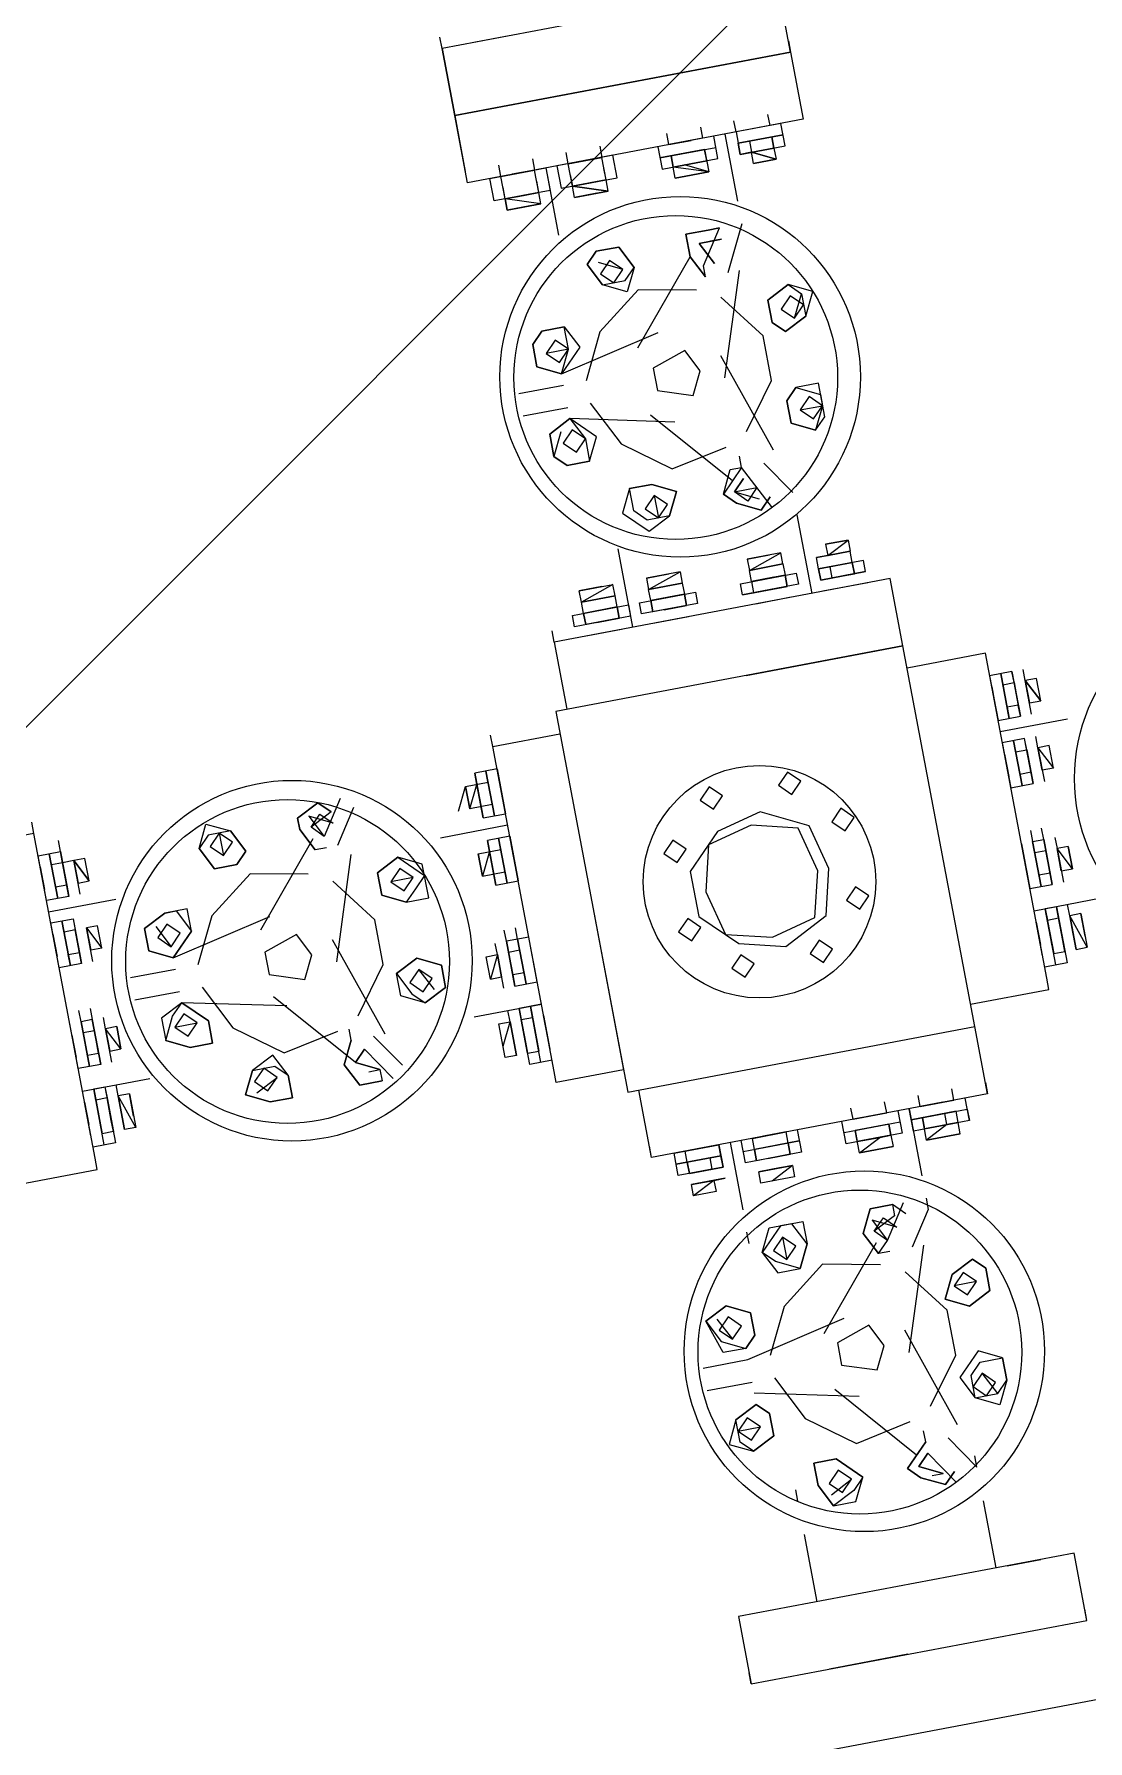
# Model space of a CAD drawing. Extents: x 407440 to 411585, y 6041728 to 6045069.
# Drawn here: x 408381.1 to 408386.41, y 6044292.29 to 6044300.88 of the extents above; entities that cross this region are included whole.
import ezdxf

# ---------------------------------------------------------------- set-up
doc = ezdxf.new("R2010")
doc.units = 0
doc.header["$LTSCALE"] = 5
doc.linetypes.add('foc-TIELINE', pattern=[1.875, 1.25, -0.625])
for name, color, linetype in [('P-BUFFER-PURPLE', 187, 'foc-TIELINE'), ('P-PROPOSED-EXISTING-H', 59, 'Continuous'), ('T-TIE', 201, 'foc-TIELINE')]:
    doc.layers.add(name, color=color, linetype=linetype)

# ---------------------------------------------------------------- blocks, each defined once
blk = doc.blocks.new('P-RIG-877')
at = {"layer": 'T-TIE', "linetype": 'ByBlock', "lineweight": 25}
blk.add_lwpolyline([(-6.7047, 12.5829), (-6.7047, 12.491), (-6.1537, 12.491), (-6.1537, 7.7495), (-6.0503, 7.7495)], dxfattribs=at)
at = {"layer": 'T-TIE', "linetype": 'ByBlock', "lineweight": 5}
for points in [[(-7.1295, 9.552), (-7.1295, 9.4831)], [(-6.9458, 9.552), (-6.9458, 9.4831)], [(-7.141, 9.5175), (-7.1755, 9.5175), (-7.1525, 9.5175), (-7.1525, 9.529), (-7.1755, 9.5175), (-7.1525, 9.529), (-7.1755, 9.529), (-7.1755, 9.5175), (-7.1869, 9.5175)], [(-7.0836, 9.529), (-7.0836, 9.5175), (-7.1066, 9.5175), (-7.0836, 9.529), (-7.1066, 9.529), (-7.1066, 9.5175), (-7.1181, 9.5175)], [(-7.0032, 9.529), (-7.0032, 9.5175)], [(-6.9344, 9.529), (-6.9344, 9.5175), (-6.9458, 9.5175)], [(-6.9114, 9.529), (-6.9344, 9.529), (-6.8999, 9.529), (-6.9344, 9.5175), (-6.8999, 9.5175), (-6.8999, 9.529)], [(-7.1869, 9.4946), (-7.1755, 9.4946), (-7.1755, 9.506), (-7.1869, 9.506), (-7.1869, 9.4831), (-7.141, 9.4831), (-7.141, 9.506), (-7.1525, 9.506), (-7.1525, 9.4946), (-7.141, 9.4946)], [(-7.1869, 9.506), (-7.141, 9.506), (-7.1755, 9.506), (-7.1525, 9.506)], [(-7.1525, 9.5175), (-7.1755, 9.5175), (-7.1525, 9.5175)], [(-7.1525, 9.5175), (-7.1755, 9.5175), (-7.1525, 9.5175)], [(-7.1181, 9.4946), (-7.1066, 9.4946), (-7.1066, 9.506), (-7.1181, 9.506), (-7.1181, 9.4831), (-7.0721, 9.4831), (-7.0721, 9.506), (-7.0836, 9.506), (-7.0836, 9.4946), (-7.0721, 9.4946)], [(-7.0836, 9.506), (-7.1066, 9.506), (-7.0721, 9.506), (-7.1181, 9.506)], [(-7.0836, 9.5175), (-7.1066, 9.5175), (-7.0836, 9.5175), (-7.1066, 9.5175), (-7.0721, 9.5175)], [(-7.0836, 9.5175), (-7.1066, 9.5175), (-7.0836, 9.5175)], [(-7.0262, 9.4946), (-7.0147, 9.4946), (-7.0147, 9.506), (-7.0262, 9.506)], [(-7.0147, 9.5175), (-7.0032, 9.5175), (-6.9803, 9.5175), (-7.0032, 9.5175), (-6.9688, 9.5175)], [(-7.0147, 9.4831), (-6.9688, 9.4831), (-6.9688, 9.506), (-6.9803, 9.506), (-6.9803, 9.4946), (-6.9688, 9.4946)], [(-6.9803, 9.5175), (-7.0032, 9.5175), (-6.9803, 9.5175)], [(-6.9803, 9.506), (-7.0032, 9.506), (-7.0032, 9.4946)], [(-6.8884, 9.4946), (-6.9458, 9.4946), (-6.8999, 9.4946), (-6.8999, 9.506), (-6.9114, 9.506), (-6.9344, 9.506), (-6.8999, 9.506)], [(-6.9458, 9.506), (-6.8884, 9.506), (-6.8884, 9.4831)], [(-6.9344, 9.5175), (-6.8999, 9.5175), (-6.9344, 9.5175)], [(-6.8999, 9.5175), (-6.9344, 9.5175), (-6.8999, 9.5175)], [(-6.8999, 9.5175), (-6.9229, 9.5175)], [(-7.141, 9.4946), (-7.1869, 9.4946), (-7.141, 9.4946)], [(-7.0721, 9.4946), (-7.1181, 9.4946), (-7.0721, 9.4946)], [(-6.9688, 9.4946), (-7.0147, 9.4946), (-6.9688, 9.4946)], [(-6.8999, 9.4946), (-6.9114, 9.4946)], [(-6.8655, 9.4027), (-6.8655, 9.4831), (-6.877, 9.4831), (-7.2099, 9.4831), (-7.2099, 9.4027)], [(-7.1755, 9.4831), (-7.1525, 9.4831)], [(-7.1066, 9.4831), (-7.0836, 9.4831)], [(-7.0032, 9.4831), (-6.9803, 9.4831)], [(-6.8999, 9.4831), (-6.9344, 9.4831), (-6.9114, 9.4831)], [(-7.8528, 9.4027), (-7.8413, 9.4027), (-7.9102, 9.4027), (-7.9102, 9.0583), (-7.9217, 9.0583)], [(-7.8413, 9.4027), (-7.7725, 9.4027), (-7.7725, 9.0583), (-7.8413, 9.0583), (-7.7839, 9.0583)], [(-6.7851, 9.4027), (-6.7736, 9.4027), (-6.8425, 9.4027), (-7.2329, 9.4027), (-7.3017, 9.4027), (-7.3017, 9.0583), (-7.2329, 9.0583)], [(-7.2329, 9.242), (-7.2329, 9.4027), (-7.2329, 9.0468), (-6.8425, 9.0468), (-6.8425, 9.4027)], [(-6.7736, 9.4027), (-6.7736, 9.0583), (-6.8425, 9.0583)], [(-6.234, 9.4027), (-6.2455, 9.4027)], [(-7.738, 9.3453), (-7.738, 9.3683), (-7.738, 9.3453), (-7.738, 9.3683), (-7.738, 9.3453), (-7.738, 9.3683), (-7.738, 9.3453), (-7.7495, 9.3453), (-7.7495, 9.3338), (-7.7495, 9.3798), (-7.7725, 9.3798), (-7.7725, 9.3338), (-7.7839, 9.3338)], [(-7.7839, 9.3683), (-7.7725, 9.3683), (-7.7725, 9.3453)], [(-7.761, 9.3453), (-7.7495, 9.3453), (-7.738, 9.3683), (-7.7495, 9.3453), (-7.7495, 9.3683), (-7.761, 9.3683), (-7.7495, 9.3683), (-7.738, 9.3683)], [(-7.7495, 9.3683), (-7.7495, 9.3338), (-7.7495, 9.3683)], [(-7.5773, 9.3568), (-7.6002, 9.3683), (-7.5773, 9.3683), (-7.6002, 9.3798), (-7.6117, 9.3568), (-7.6002, 9.3683)], [(-7.5773, 9.3683), (-7.5658, 9.3453), (-7.5773, 9.3683)], [(-7.4854, 9.3453), (-7.4854, 9.3683), (-7.4625, 9.3568), (-7.474, 9.3683), (-7.5084, 9.3683), (-7.5084, 9.3453), (-7.4969, 9.3683), (-7.4854, 9.3683)], [(-7.3477, 9.3683), (-7.3362, 9.3683)], [(-7.3247, 9.3683), (-7.3362, 9.3683), (-7.3362, 9.3453)], [(-7.3132, 9.3798), (-7.3132, 9.3338), (-7.3132, 9.3798), (-7.3247, 9.3798), (-7.3247, 9.3338), (-7.3247, 9.3683), (-7.3247, 9.3453), (-7.3132, 9.3453), (-7.3132, 9.3683), (-7.3247, 9.3683), (-7.3132, 9.3683)], [(-7.3017, 9.3798), (-7.3017, 9.3338)], [(-6.7736, 9.3568), (-6.7736, 9.3338), (-6.7736, 9.3683), (-6.7851, 9.3683)], [(-6.7392, 9.3338), (-6.7622, 9.3338), (-6.7507, 9.3338), (-6.7507, 9.3683), (-6.7622, 9.3683), (-6.7622, 9.3224), (-6.7622, 9.3798), (-6.7507, 9.3798), (-6.7736, 9.3798)], [(-6.7507, 9.3798), (-6.7507, 9.3224), (-6.7736, 9.3224), (-6.7047, 9.3224)], [(-6.7392, 9.3683), (-6.7507, 9.3683), (-6.7507, 9.3338), (-6.7507, 9.3568), (-6.7392, 9.3338), (-6.7392, 9.3683), (-6.7392, 9.3338), (-6.7392, 9.3683), (-6.7392, 9.3338), (-6.7392, 9.3683), (-6.7392, 9.3338), (-6.7392, 9.3683), (-6.7507, 9.3683), (-6.7507, 9.3568), (-6.7622, 9.3568)], [(-6.567, 9.3453), (-6.5785, 9.3683), (-6.567, 9.3453)], [(-6.4866, 9.3683), (-6.5096, 9.3683), (-6.4866, 9.3683)], [(-6.4751, 9.3568), (-6.4866, 9.3683), (-6.4637, 9.3568), (-6.4751, 9.3338), (-6.4751, 9.3568), (-6.4981, 9.3453)], [(-6.3029, 9.3338), (-6.3029, 9.3683)], [(-7.6002, 9.3338), (-7.6117, 9.3568), (-7.6002, 9.3338)], [(-7.4625, 9.3568), (-7.474, 9.3338), (-7.4625, 9.3568)], [(-6.6129, 9.3568), (-6.6014, 9.3338), (-6.6129, 9.3568)], [(-6.5899, 9.3568), (-6.5899, 9.3338)], [(-7.7725, 9.3338), (-7.7495, 9.3338), (-7.761, 9.3338)], [(-7.5773, 9.3338), (-7.6002, 9.3338), (-7.5773, 9.3338)], [(-7.5658, 9.3453), (-7.5773, 9.3338), (-7.5658, 9.3453)], [(-7.3247, 9.3338), (-7.3362, 9.3338)], [(-6.7736, 9.3338), (-6.7851, 9.3338)], [(-7.7725, 9.3224), (-7.7036, 9.3224)], [(-7.6806, 9.3224), (-7.6347, 9.2994)], [(-7.474, 9.2879), (-7.5199, 9.3224), (-7.5658, 9.3224), (-7.6117, 9.2879)], [(-7.4051, 9.3224), (-7.4395, 9.2994)], [(-7.3821, 9.3224), (-7.3017, 9.3224)], [(-6.6818, 9.3224), (-6.6703, 9.3224), (-6.6359, 9.2994)], [(-6.4751, 9.2879), (-6.5211, 9.3224), (-6.567, 9.3224), (-6.6129, 9.2879)], [(-6.4407, 9.2994), (-6.4062, 9.3224), (-6.4177, 9.3224)], [(-6.3718, 9.3224), (-6.3029, 9.3224)], [(-7.7839, 9.2994), (-7.7725, 9.2994), (-7.7725, 9.2649), (-7.7725, 9.2879)], [(-7.7725, 9.2535), (-7.7495, 9.2535), (-7.7495, 9.3109), (-7.7725, 9.3109)], [(-7.7495, 9.2994), (-7.7495, 9.2649), (-7.7495, 9.2994), (-7.761, 9.2994), (-7.761, 9.2535), (-7.761, 9.3109)], [(-7.761, 9.2994), (-7.738, 9.2994), (-7.7495, 9.2649), (-7.7495, 9.2879)], [(-7.738, 9.2879), (-7.738, 9.2649), (-7.738, 9.2994), (-7.738, 9.2649), (-7.738, 9.2994), (-7.738, 9.2649), (-7.738, 9.2994), (-7.7495, 9.2764)], [(-7.6347, 9.2764), (-7.6462, 9.2764), (-7.6806, 9.2994)], [(-7.6806, 9.2879), (-7.6806, 9.2994), (-7.6806, 9.2879)], [(-7.6691, 9.2994), (-7.6691, 9.2879)], [(-7.6347, 9.3109), (-7.5314, 9.2764)], [(-7.5543, 9.2764), (-7.451, 9.3109)], [(-7.3936, 9.2994), (-7.4395, 9.2764), (-7.4166, 9.2535), (-7.4395, 9.2649), (-7.4395, 9.2764), (-7.451, 9.2764)], [(-7.4051, 9.2994), (-7.3936, 9.2879), (-7.4051, 9.2994)], [(-7.3362, 9.2994), (-7.3477, 9.2994), (-7.3477, 9.2649), (-7.3362, 9.2649), (-7.3362, 9.2994), (-7.3362, 9.2649), (-7.3477, 9.2994), (-7.3477, 9.2649), (-7.3477, 9.2879)], [(-7.3362, 9.2764), (-7.3362, 9.2994), (-7.3362, 9.2649), (-7.3362, 9.2994), (-7.3247, 9.2994), (-7.3132, 9.2994), (-7.3247, 9.2994), (-7.3247, 9.2649), (-7.3132, 9.2649), (-7.3132, 9.2879)], [(-7.3132, 9.2535), (-7.3247, 9.2535), (-7.3247, 9.3109), (-7.3132, 9.3109), (-7.3132, 9.2535), (-7.3132, 9.2994)], [(-7.3017, 9.2994), (-7.3017, 9.2649)], [(-6.7736, 9.2879), (-6.7736, 9.2649), (-6.7736, 9.2994), (-6.7851, 9.2994)], [(-6.7736, 9.3109), (-6.7507, 9.3109), (-6.7507, 9.2535), (-6.7736, 9.2535)], [(-6.7622, 9.2535), (-6.7622, 9.3109)], [(-6.7622, 9.2994), (-6.7507, 9.2994), (-6.7622, 9.2994), (-6.7622, 9.2649), (-6.7507, 9.2649), (-6.7507, 9.2879), (-6.7507, 9.2994), (-6.7392, 9.2994), (-6.7392, 9.2649), (-6.7392, 9.2994), (-6.7392, 9.2649), (-6.7392, 9.2994), (-6.7392, 9.2649), (-6.7507, 9.2879)], [(-6.7392, 9.2649), (-6.7392, 9.2994), (-6.7392, 9.2649)], [(-6.6703, 9.2994), (-6.6818, 9.2879), (-6.6703, 9.2879), (-6.6588, 9.2649)], [(-6.6359, 9.2764), (-6.6359, 9.2649), (-6.6473, 9.2764), (-6.6588, 9.2649), (-6.6703, 9.2764), (-6.6588, 9.2879), (-6.6703, 9.2649), (-6.6473, 9.2764), (-6.6818, 9.2994)], [(-6.6359, 9.3109), (-6.5325, 9.2764)], [(-6.5555, 9.2764), (-6.4522, 9.3109)], [(-6.3948, 9.2994), (-6.4292, 9.2764)], [(-6.3948, 9.2879), (-6.4062, 9.2994), (-6.3948, 9.2879)], [(-7.6806, 9.2649), (-7.6806, 9.2879), (-7.6806, 9.2649)], [(-7.4166, 9.2649), (-7.4051, 9.2879)], [(-7.3936, 9.2879), (-7.4051, 9.2649), (-7.3936, 9.2879)], [(-7.3247, 9.2879), (-7.3247, 9.2649), (-7.3132, 9.2649)], [(-6.4062, 9.2649), (-6.3948, 9.2879), (-6.4062, 9.2649)], [(-6.4062, 9.2764), (-6.4062, 9.2879)], [(-7.7725, 9.2649), (-7.7839, 9.2649)], [(-7.738, 9.2649), (-7.7495, 9.2649), (-7.761, 9.2649), (-7.7495, 9.2649)], [(-7.5773, 9.1961), (-7.6576, 9.2649)], [(-7.6232, 9.2649), (-7.6347, 9.2075), (-7.6002, 9.1616), (-7.5543, 9.1387)], [(-7.5314, 9.1387), (-7.4854, 9.1616), (-7.451, 9.2075), (-7.4625, 9.2649)], [(-7.428, 9.2649), (-7.5084, 9.1961)], [(-7.4051, 9.2649), (-7.4166, 9.2535), (-7.4051, 9.2649)], [(-7.3247, 9.2649), (-7.3362, 9.2649)], [(-6.7736, 9.2649), (-6.7851, 9.2649)], [(-6.7392, 9.2649), (-6.7622, 9.2649)], [(-6.567, 9.1961), (-6.6473, 9.2649)], [(-6.6244, 9.2649), (-6.6359, 9.2075), (-6.6014, 9.1616), (-6.5555, 9.1387)], [(-6.5325, 9.1387), (-6.4866, 9.1616), (-6.4522, 9.2075), (-6.4637, 9.2649)], [(-6.4292, 9.2649), (-6.5096, 9.1961)], [(-6.4407, 9.2764), (-6.4522, 9.2764)], [(-7.5658, 9.1157), (-7.5888, 9.219)], [(-7.4969, 9.219), (-7.5199, 9.1157)], [(-6.5555, 9.0698), (-6.5555, 9.1157), (-6.5785, 9.219)], [(-6.4981, 9.219), (-6.5211, 9.1157)], [(-6.234, 9.219), (-6.234, 9.1387)], [(-7.7839, 9.1961), (-7.7725, 9.1961), (-7.7725, 9.1731)], [(-7.7725, 9.1616), (-7.7725, 9.1961), (-7.7725, 9.1616)], [(-7.7495, 9.1961), (-7.7725, 9.1961)], [(-7.738, 9.1961), (-7.7495, 9.1961), (-7.761, 9.1961)], [(-7.738, 9.1846), (-7.738, 9.1616), (-7.738, 9.1961), (-7.7495, 9.1616), (-7.738, 9.1961), (-7.738, 9.1616), (-7.738, 9.1961), (-7.738, 9.1616), (-7.7495, 9.1616), (-7.7495, 9.1731)], [(-7.6576, 9.1961), (-7.6691, 9.1731)], [(-7.3477, 9.1616), (-7.3362, 9.1616), (-7.3362, 9.1731), (-7.3362, 9.1961), (-7.3362, 9.1616), (-7.3362, 9.1961), (-7.3362, 9.1616), (-7.3362, 9.1961), (-7.3362, 9.1616), (-7.3477, 9.1961), (-7.3477, 9.1616), (-7.3477, 9.1846)], [(-7.3477, 9.1961), (-7.3362, 9.1961), (-7.3247, 9.1961)], [(-7.3247, 9.1731), (-7.3247, 9.1961), (-7.3247, 9.1616), (-7.3362, 9.1616)], [(-7.3132, 9.1731), (-7.3132, 9.1961), (-7.3132, 9.1616), (-7.3247, 9.1616), (-7.3132, 9.1616)], [(-7.3017, 9.1961), (-7.3017, 9.1616)], [(-6.7622, 9.1501), (-6.7622, 9.2075), (-6.7622, 9.1616), (-6.7736, 9.1616), (-6.7736, 9.1961)], [(-6.7736, 9.2075), (-6.7507, 9.2075), (-6.7507, 9.1501), (-6.7736, 9.1501)], [(-6.7622, 9.1961), (-6.7507, 9.1961), (-6.7622, 9.1961), (-6.7736, 9.1961), (-6.7736, 9.1731)], [(-6.7507, 9.1731), (-6.7507, 9.1961), (-6.7507, 9.1616), (-6.7622, 9.1616), (-6.7507, 9.1616)], [(-6.7392, 9.1846), (-6.7392, 9.1616), (-6.7392, 9.1961), (-6.7392, 9.1616), (-6.7392, 9.1961), (-6.7392, 9.1616), (-6.7392, 9.1961), (-6.7277, 9.1961), (-6.7277, 9.1616), (-6.7392, 9.1616), (-6.7392, 9.1961), (-6.7277, 9.1731)], [(-6.6359, 9.1846), (-6.6588, 9.1961), (-6.6359, 9.1846)], [(-6.4177, 9.2075), (-6.4407, 9.1846), (-6.4177, 9.2075)], [(-6.4062, 9.1731), (-6.4177, 9.1961)], [(-7.4395, 9.1616), (-7.4395, 9.1846), (-7.4395, 9.1616)], [(-7.428, 9.1846), (-7.4051, 9.1846)], [(-7.761, 9.1616), (-7.7495, 9.1616), (-7.7725, 9.1616), (-7.7839, 9.1616)], [(-7.6691, 9.1616), (-7.6806, 9.1731), (-7.6691, 9.1616)], [(-7.6462, 9.1731), (-7.6691, 9.1616), (-7.6462, 9.1731)], [(-6.6703, 9.1731), (-6.6473, 9.1731)], [(-7.9102, 9.1272), (-7.9102, 9.0927)], [(-7.738, 9.1272), (-7.7495, 9.1272), (-7.7495, 9.1042), (-7.7495, 9.0927), (-7.7725, 9.0927), (-7.7839, 9.0927)], [(-7.7839, 9.1272), (-7.7725, 9.1272), (-7.7725, 9.1042)], [(-7.7725, 9.1387), (-7.7495, 9.1387), (-7.7495, 9.0813), (-7.7725, 9.0813), (-7.7725, 9.1387), (-7.7036, 9.1387)], [(-7.7725, 9.0927), (-7.7725, 9.1272), (-7.7725, 9.0927)], [(-7.7495, 9.1272), (-7.7725, 9.1272)], [(-7.7495, 9.1042), (-7.7495, 9.1272), (-7.7495, 9.0927), (-7.761, 9.0927)], [(-7.738, 9.1157), (-7.738, 9.0927), (-7.738, 9.1272), (-7.738, 9.0927), (-7.738, 9.1272), (-7.738, 9.0927), (-7.738, 9.1272), (-7.7495, 9.0927), (-7.7495, 9.1272), (-7.761, 9.1272)], [(-7.5888, 9.1272), (-7.6117, 9.1272), (-7.5888, 9.1387), (-7.5658, 9.1157), (-7.5888, 9.1272), (-7.5888, 9.1042)], [(-7.6117, 9.1042), (-7.6117, 9.1272), (-7.6117, 9.1042)], [(-7.474, 9.1272), (-7.474, 9.1042), (-7.474, 9.1272)], [(-7.3821, 9.1387), (-7.3017, 9.1387)], [(-7.3247, 9.1042), (-7.3247, 9.1272), (-7.3247, 9.0927), (-7.3132, 9.0927), (-7.3247, 9.0927), (-7.3362, 9.0927), (-7.3362, 9.1272), (-7.3362, 9.0927), (-7.3362, 9.1272), (-7.3362, 9.1042), (-7.3362, 9.0927), (-7.3477, 9.0927)], [(-7.3477, 9.1157), (-7.3477, 9.0927), (-7.3477, 9.1272), (-7.3362, 9.0927)], [(-7.3247, 9.1272), (-7.3362, 9.1272)], [(-7.3132, 9.1042), (-7.3132, 9.1272), (-7.3132, 9.0927)], [(-7.3017, 9.1272), (-7.3017, 9.0927)], [(-6.7736, 9.1387), (-6.7047, 9.1387)], [(-6.7622, 9.0927), (-6.7507, 9.0927), (-6.7507, 9.1272), (-6.7507, 9.0813), (-6.7736, 9.0813), (-6.7736, 9.1272), (-6.7507, 9.1272), (-6.7622, 9.1272), (-6.7736, 9.1272)], [(-6.7622, 9.1272), (-6.7622, 9.0813), (-6.7622, 9.1272)], [(-6.7392, 9.1157), (-6.7277, 9.1157), (-6.7277, 9.0927), (-6.7392, 9.0927), (-6.7392, 9.1157), (-6.7392, 9.1272), (-6.7392, 9.0927), (-6.7392, 9.1157), (-6.7392, 9.0927), (-6.7392, 9.1157), (-6.7392, 9.0927), (-6.7392, 9.1157), (-6.7277, 9.0927)], [(-6.6703, 9.1387), (-6.6818, 9.1387)], [(-6.6014, 9.1272), (-6.6129, 9.1042), (-6.6014, 9.1272)], [(-6.5785, 9.1272), (-6.6014, 9.1272), (-6.5785, 9.1272)], [(-6.567, 9.1157), (-6.5785, 9.1272), (-6.567, 9.1157)], [(-6.4981, 9.1272), (-6.5096, 9.1157), (-6.4981, 9.1272)], [(-6.4751, 9.1272), (-6.4981, 9.1272), (-6.4751, 9.1272)], [(-6.4637, 9.1042), (-6.4751, 9.1272), (-6.4637, 9.1042)], [(-6.4062, 9.1387), (-6.4177, 9.1387)], [(-6.3718, 9.1387), (-6.3029, 9.1387)], [(-7.5658, 9.1157), (-7.5773, 9.0927), (-7.5658, 9.1157)], [(-7.5543, 9.0698), (-7.5543, 9.1157)], [(-7.5314, 9.0698), (-7.5314, 9.1157)], [(-7.5084, 9.0927), (-7.5199, 9.1157), (-7.5084, 9.0927)], [(-6.7622, 9.1157), (-6.7507, 9.1157), (-6.7507, 9.0927), (-6.7622, 9.0927), (-6.7736, 9.0927), (-6.7736, 9.1157)], [(-6.5325, 9.0698), (-6.5325, 9.1157)], [(-6.5096, 9.1157), (-6.4981, 9.0927), (-6.5096, 9.1157)], [(-6.4866, 9.0927), (-6.4866, 9.1157)], [(-7.738, 9.0927), (-7.7495, 9.0927), (-7.738, 9.0927)], [(-7.6002, 9.0927), (-7.6117, 9.1042), (-7.6002, 9.0927)], [(-7.5773, 9.0927), (-7.6002, 9.0927), (-7.5773, 9.0927)], [(-7.5084, 9.1042), (-7.4854, 9.0927)], [(-6.6014, 9.0927), (-6.5785, 9.1042)], [(-7.8413, 9.0583), (-7.9102, 9.0583), (-7.8413, 9.0583)], [(-7.3017, 9.0583), (-7.3132, 9.0583)], [(-6.7736, 9.0583), (-6.7851, 9.0583)], [(-6.234, 9.0583), (-6.2455, 9.0583)], [(-7.0377, 9.0468), (-6.8655, 9.0468), (-6.8655, 8.9779), (-6.877, 8.9779), (-7.2099, 8.9779), (-7.2099, 9.0468)], [(-7.2099, 8.9779), (-7.2214, 8.9779)], [(-7.1869, 8.9779), (-7.1869, 8.955), (-7.141, 8.955), (-7.1755, 8.955), (-7.1525, 8.955), (-7.141, 8.955)], [(-7.1525, 8.9665), (-7.1525, 8.9435), (-7.1755, 8.955), (-7.141, 8.955), (-7.141, 8.9779)], [(-7.1295, 8.909), (-7.1295, 8.9779)], [(-7.1181, 8.9779), (-7.1181, 8.955), (-7.0721, 8.955), (-7.1066, 8.955), (-7.0721, 8.955), (-7.0721, 8.9779)], [(-7.0032, 8.9665), (-7.0032, 8.955), (-6.9803, 8.955), (-6.9688, 8.955), (-7.0147, 8.955), (-6.9688, 8.955), (-6.9688, 8.9779), (-7.0147, 8.9779), (-7.0147, 8.955), (-7.0262, 8.955)], [(-6.9803, 8.9779), (-7.0032, 8.9779)], [(-6.9458, 8.909), (-6.9458, 8.9779), (-6.9458, 8.955)], [(-6.8884, 8.9779), (-6.8884, 8.955), (-6.9458, 8.955), (-6.9344, 8.955), (-6.9114, 8.955), (-6.8999, 8.955), (-6.9344, 8.955), (-6.9344, 8.9665), (-6.9458, 8.9665)], [(-6.9114, 8.9779), (-6.9344, 8.9779), (-6.8999, 8.9779)], [(-7.1869, 8.9665), (-7.141, 8.9665), (-7.1869, 8.9665)], [(-7.1755, 8.955), (-7.1869, 8.955)], [(-7.1525, 8.932), (-7.1755, 8.9435), (-7.1525, 8.9435), (-7.1755, 8.9435), (-7.1755, 8.9665)], [(-7.1181, 8.9665), (-7.0721, 8.9665), (-7.1181, 8.9665)], [(-7.1066, 8.955), (-7.1181, 8.955)], [(-7.0721, 8.955), (-7.0836, 8.955), (-7.1066, 8.955), (-7.0836, 8.9435), (-7.1066, 8.9435), (-7.0836, 8.9435), (-7.1066, 8.9435), (-7.0836, 8.9435), (-7.1066, 8.9435), (-7.1066, 8.9665)], [(-7.0836, 8.9435), (-7.0836, 8.9665)], [(-7.0147, 8.9665), (-7.0262, 8.9665)], [(-7.0147, 8.9665), (-6.9688, 8.9665), (-7.0147, 8.9665)], [(-6.9688, 8.9665), (-6.9803, 8.9665), (-6.9803, 8.955)], [(-6.8884, 8.9665), (-6.9458, 8.9665), (-6.8999, 8.9665), (-6.9114, 8.9665)], [(-6.8999, 8.955), (-6.8999, 8.9665)], [(-7.1525, 8.9435), (-7.1755, 8.9435), (-7.1525, 8.9435)], [(-7.1525, 8.9435), (-7.1755, 8.9435), (-7.1525, 8.9435)], [(-7.0836, 8.9435), (-7.1066, 8.9435), (-7.0836, 8.9435)], [(-6.9688, 8.9435), (-7.0032, 8.9435), (-6.9803, 8.9435), (-7.0032, 8.9435), (-6.9803, 8.9435), (-7.0032, 8.9435), (-6.9803, 8.9435), (-7.0032, 8.9435), (-6.9803, 8.932), (-7.0032, 8.932), (-7.0032, 8.9435), (-7.0147, 8.9435)], [(-6.9803, 8.932), (-6.9803, 8.9435)], [(-6.9114, 8.932), (-6.9344, 8.9435), (-6.8999, 8.9435), (-6.9344, 8.9435), (-6.8999, 8.9435), (-6.9344, 8.9435), (-6.9458, 8.9435)], [(-6.8999, 8.9435), (-6.9344, 8.9435), (-6.8999, 8.9435)], [(-6.9229, 8.9435), (-6.8999, 8.9435), (-6.8999, 8.932), (-6.9344, 8.932), (-6.9344, 8.9435)], [(-6.9803, 8.8861), (-7.0032, 8.8861), (-6.9803, 8.8861)], [(-7.0951, 8.8746), (-7.0951, 8.8516)], [(-6.9803, 8.8746), (-7.0032, 8.8631)], [(-7.0836, 8.8402), (-7.0721, 8.8631), (-7.0836, 8.8402)], [(-7.1066, 8.8402), (-7.0836, 8.8402), (-7.1066, 8.8402)], [(-7.1755, 8.8287), (-7.141, 8.8057)], [(-6.9688, 8.7942), (-7.0147, 8.8287), (-7.0606, 8.8287), (-7.1066, 8.7942)], [(-6.9114, 8.8287), (-6.9458, 8.8057)], [(-7.1869, 8.8172), (-7.1525, 8.7942)], [(-7.1755, 8.8057), (-7.164, 8.7828)], [(-7.1295, 8.8172), (-7.0262, 8.7828)], [(-7.0492, 8.7828), (-6.9458, 8.8172)], [(-6.8999, 8.8172), (-6.9344, 8.7942)], [(-6.9114, 8.7942), (-6.9114, 8.8057), (-6.9229, 8.7828), (-6.9344, 8.7942), (-6.9229, 8.7828), (-6.9114, 8.8057), (-6.8999, 8.8057)], [(-6.8999, 8.7828), (-6.8999, 8.8057), (-6.8999, 8.7828)], [(-7.141, 8.7942), (-7.141, 8.7828)], [(-7.1755, 8.7713), (-7.164, 8.7713), (-7.1755, 8.7713)], [(-7.164, 8.7713), (-7.141, 8.7828), (-7.164, 8.7713)], [(-7.0721, 8.7139), (-7.1525, 8.7828)], [(-7.1181, 8.7713), (-7.1295, 8.7139), (-7.0951, 8.668), (-7.0492, 8.645)], [(-7.0262, 8.645), (-6.9803, 8.668), (-6.9458, 8.7139), (-6.9573, 8.7713)], [(-6.9229, 8.7828), (-7.0032, 8.7139)], [(-6.9458, 8.7828), (-6.9573, 8.7828)], [(-6.9458, 8.7828), (-6.9229, 8.7713), (-6.9458, 8.7828)], [(-6.9229, 8.7713), (-6.8999, 8.7828), (-6.9229, 8.7713)], [(-7.0606, 8.622), (-7.0836, 8.7254)], [(-6.9918, 8.7254), (-7.0147, 8.622)], [(-7.1525, 8.7139), (-7.1755, 8.7024), (-7.1525, 8.7139)], [(-7.141, 8.7024), (-7.1525, 8.7139), (-7.141, 8.7024)], [(-7.141, 8.6794), (-7.141, 8.7024), (-7.141, 8.6794)], [(-6.8999, 8.7139), (-6.9229, 8.7139), (-6.8999, 8.7139)], [(-6.9114, 8.6794), (-6.9229, 8.7024)], [(-7.1755, 8.6909), (-7.1525, 8.6909)], [(-7.164, 8.668), (-7.141, 8.6794), (-7.164, 8.668)], [(-6.9344, 8.6794), (-6.9114, 8.668), (-6.9344, 8.6794)], [(-7.0606, 8.622), (-7.0836, 8.645), (-7.0606, 8.622)], [(-6.9918, 8.645), (-7.0147, 8.622), (-6.9918, 8.645)], [(-6.9688, 8.645), (-6.9918, 8.645), (-6.9688, 8.645)], [(-6.9918, 8.6105), (-6.9918, 8.6335)], [(-6.9688, 8.622), (-6.9688, 8.645), (-6.9688, 8.622)], [(-7.0951, 8.6105), (-7.0721, 8.622)], [(-7.0492, 8.5761), (-7.0492, 8.622)], [(-7.0262, 8.5761), (-7.0262, 8.622)], [(-6.9803, 8.5991), (-6.9688, 8.622), (-6.9803, 8.5991)], [(-7.1295, 8.5072), (-7.1295, 8.5761)], [(-6.9458, 8.5072), (-6.9458, 8.5761)], [(-7.141, 8.5417), (-7.1755, 8.5417), (-7.1525, 8.5417), (-7.1755, 8.5417), (-7.1525, 8.5417), (-7.1755, 8.5417), (-7.1525, 8.5417), (-7.1525, 8.5531), (-7.1755, 8.5417), (-7.1525, 8.5531), (-7.1755, 8.5531), (-7.1755, 8.5417), (-7.1755, 8.5302), (-7.1755, 8.5187), (-7.1869, 8.5187)], [(-7.0721, 8.5417), (-7.1066, 8.5417), (-7.0836, 8.5531), (-7.1066, 8.5531), (-7.1066, 8.5417)], [(-7.0836, 8.5531), (-7.0836, 8.5417)], [(-7.0032, 8.5531), (-7.0032, 8.5417), (-7.0147, 8.5417)], [(-6.9688, 8.5417), (-7.0032, 8.5417), (-6.9803, 8.5417), (-6.9803, 8.5531), (-7.0032, 8.5531), (-6.9803, 8.5531), (-7.0032, 8.5417)], [(-6.9344, 8.5531), (-6.9344, 8.5417), (-6.9458, 8.5417)], [(-6.9114, 8.5531), (-6.9344, 8.5531), (-6.8999, 8.5531), (-6.9344, 8.5417), (-6.8999, 8.5417), (-6.9344, 8.5417), (-6.8999, 8.5417), (-6.9344, 8.5417), (-6.8999, 8.5417)], [(-6.8999, 8.5531), (-6.8999, 8.5417), (-6.9229, 8.5417)], [(-7.1755, 8.5302), (-7.1869, 8.5302), (-7.1984, 8.5302)], [(-7.1525, 8.5302), (-7.141, 8.5302), (-7.141, 8.5072), (-7.1869, 8.5072), (-7.1869, 8.5302), (-7.141, 8.5302), (-7.1755, 8.5302), (-7.1525, 8.5302), (-7.1525, 8.5187), (-7.141, 8.5187)], [(-7.1181, 8.5302), (-7.1066, 8.5302), (-7.1066, 8.5187), (-7.1181, 8.5187)], [(-7.0721, 8.5187), (-7.0836, 8.5187), (-7.0836, 8.5302)], [(-7.0262, 8.5302), (-7.0147, 8.5302), (-7.0147, 8.5187), (-7.0262, 8.5187)], [(-6.9803, 8.5302), (-6.9688, 8.5302), (-7.0147, 8.5302), (-6.9688, 8.5302), (-6.9688, 8.5072), (-7.0147, 8.5072)], [(-6.9688, 8.5187), (-6.9803, 8.5187), (-6.9803, 8.5302), (-7.0032, 8.5302), (-7.0032, 8.5187)], [(-6.9458, 8.5302), (-6.9344, 8.5302), (-6.9344, 8.5187), (-6.9458, 8.5187), (-6.9458, 8.5302), (-6.8884, 8.5302), (-6.8884, 8.5072)], [(-6.8999, 8.5302), (-6.8999, 8.5187)], [(-7.141, 8.5187), (-7.1869, 8.5187), (-7.141, 8.5187)], [(-7.0721, 8.5187), (-7.1181, 8.5187), (-7.0721, 8.5187)], [(-7.0147, 8.5187), (-6.9688, 8.5187), (-7.0147, 8.5187)], [(-6.8884, 8.5187), (-6.9458, 8.5187), (-6.8999, 8.5187), (-6.9114, 8.5187)], [(-7.2099, 8.5072), (-7.2099, 8.2776), (-7.2099, 8.2661), (-6.877, 8.2661), (-6.8655, 8.2776), (-6.8655, 8.5072), (-6.877, 8.5072), (-7.2099, 8.5072), (-7.2214, 8.5072)], [(-7.1755, 8.5072), (-7.1525, 8.5072)], [(-7.1066, 8.5072), (-7.0836, 8.5072)], [(-7.0032, 8.5072), (-6.9803, 8.5072)], [(-6.8999, 8.5072), (-6.9344, 8.5072), (-6.9114, 8.5072)]]:
    blk.add_lwpolyline(points, dxfattribs=at)
for points in [[(-6.9803, 9.529), (-7.0032, 9.529), (-6.9803, 9.529), (-7.0032, 9.5175), (-6.9803, 9.5175)], [(-6.9688, 9.506), (-7.0147, 9.506)], [(-6.9458, 9.4946), (-6.9344, 9.4946), (-6.9344, 9.506), (-6.9458, 9.506)], [(-7.8413, 9.0583), (-7.8413, 9.4027)], [(-6.3029, 9.4027), (-6.3029, 9.0583), (-6.234, 9.0583), (-6.234, 9.4027)], [(-7.761, 9.3798), (-7.761, 9.3338)], [(-7.5888, 9.3683), (-7.6002, 9.3568), (-7.5888, 9.3453), (-7.5773, 9.3568)], [(-7.5888, 9.3683), (-7.6002, 9.3568), (-7.5888, 9.3453), (-7.5773, 9.3568)], [(-7.4854, 9.3683), (-7.4969, 9.3568), (-7.4854, 9.3453), (-7.474, 9.3568)], [(-7.4854, 9.3683), (-7.4969, 9.3568), (-7.4854, 9.3453), (-7.474, 9.3568)], [(-7.3362, 9.3338), (-7.3362, 9.3683), (-7.3362, 9.3453), (-7.3362, 9.3683), (-7.3362, 9.3453), (-7.3477, 9.3683), (-7.3477, 9.3453), (-7.3477, 9.3683), (-7.3477, 9.3453), (-7.3362, 9.3453)], [(-6.6014, 9.3683), (-6.6129, 9.3568), (-6.6014, 9.3683), (-6.5785, 9.3683)], [(-6.4981, 9.3224), (-6.4751, 9.3338), (-6.4981, 9.3338), (-6.5096, 9.3453), (-6.5096, 9.3683), (-6.5211, 9.3453)], [(-6.5899, 9.3568), (-6.6014, 9.3453), (-6.5899, 9.3338), (-6.5785, 9.3453)], [(-6.5899, 9.3568), (-6.6014, 9.3453), (-6.5899, 9.3338), (-6.5785, 9.3453)], [(-6.4866, 9.3568), (-6.4981, 9.3453), (-6.4866, 9.3338), (-6.4751, 9.3453)], [(-6.4866, 9.3568), (-6.4981, 9.3453), (-6.4866, 9.3338), (-6.4751, 9.3453)], [(-7.4969, 9.3338), (-7.5084, 9.3453), (-7.4969, 9.3338), (-7.474, 9.3338)], [(-7.3132, 9.3338), (-7.3247, 9.3338)], [(-6.5785, 9.3224), (-6.567, 9.3453), (-6.5785, 9.3224), (-6.6014, 9.3338)], [(-7.0721, 9.3224), (-7.0836, 9.3109), (-7.0721, 9.2994), (-7.0606, 9.3109)], [(-6.9918, 9.3224), (-7.0032, 9.3109), (-6.9918, 9.2994), (-6.9803, 9.3109)], [(-7.6462, 9.2879), (-7.6691, 9.2764), (-7.6691, 9.2994), (-7.6691, 9.2764)], [(-6.7507, 9.2994), (-6.7507, 9.2649)], [(-7.4166, 9.2879), (-7.4051, 9.2764), (-7.4166, 9.2649), (-7.428, 9.2764), (-7.4166, 9.2649)], [(-7.0262, 9.2879), (-7.0721, 9.2764), (-7.0951, 9.2305), (-7.0836, 9.1846), (-7.0492, 9.1501), (-7.0032, 9.1501), (-6.9688, 9.1846), (-6.9573, 9.2305), (-6.9803, 9.2764)], [(-7.0262, 9.2879), (-7.0721, 9.2764), (-7.0951, 9.2305), (-7.0836, 9.1846), (-7.0492, 9.1501), (-7.0032, 9.1501), (-6.9688, 9.1846), (-6.9573, 9.2305), (-6.9803, 9.2764)], [(-6.6818, 9.2649), (-6.6818, 9.2879)], [(-6.4062, 9.2879), (-6.4177, 9.2649), (-6.4292, 9.2764), (-6.4177, 9.2649)], [(-7.6576, 9.2649), (-7.6806, 9.2649), (-7.6576, 9.2649), (-7.6347, 9.2764)], [(-7.1181, 9.2764), (-7.1295, 9.2649), (-7.1181, 9.2535), (-7.1066, 9.2649)], [(-7.0262, 9.2764), (-7.0721, 9.2649), (-7.0836, 9.219), (-7.0721, 9.1731), (-7.0262, 9.1616), (-6.9803, 9.1731), (-6.9688, 9.219), (-6.9803, 9.2649)], [(-6.9458, 9.2764), (-6.9573, 9.2649), (-6.9458, 9.2535), (-6.9344, 9.2649)], [(-6.6588, 9.2535), (-6.6359, 9.2649), (-6.6588, 9.2535), (-6.6818, 9.2649)], [(-6.4177, 9.2535), (-6.4062, 9.2649), (-6.4177, 9.2535), (-6.4407, 9.2764)], [(-7.5428, 9.2535), (-7.5658, 9.242), (-7.5543, 9.2075), (-7.5314, 9.2075), (-7.5199, 9.242)], [(-6.544, 9.2535), (-6.567, 9.242), (-6.5555, 9.2075), (-6.5325, 9.2075), (-6.5211, 9.242)], [(-7.7725, 9.1501), (-7.7495, 9.1501), (-7.7495, 9.2075), (-7.7725, 9.2075)], [(-7.7495, 9.1961), (-7.7495, 9.1616), (-7.7495, 9.1961), (-7.7495, 9.1731)], [(-7.6806, 9.1961), (-7.6576, 9.2075), (-7.6347, 9.1961), (-7.6462, 9.1731), (-7.6462, 9.1961), (-7.6576, 9.2075), (-7.6806, 9.1961), (-7.6806, 9.1731)], [(-7.6576, 9.1961), (-7.6691, 9.1846), (-7.6576, 9.1731), (-7.6462, 9.1846)], [(-7.6576, 9.1961), (-7.6691, 9.1846), (-7.6576, 9.1731), (-7.6462, 9.1846)], [(-7.428, 9.2075), (-7.4051, 9.1961), (-7.428, 9.2075), (-7.4395, 9.1846)], [(-7.4166, 9.1616), (-7.4395, 9.1616), (-7.4166, 9.1501), (-7.3936, 9.1731), (-7.4051, 9.1961), (-7.4051, 9.1731)], [(-7.4166, 9.1961), (-7.428, 9.1846), (-7.4166, 9.1731), (-7.4051, 9.1846)], [(-7.4166, 9.1961), (-7.428, 9.1846), (-7.4166, 9.1731), (-7.4051, 9.1846)], [(-7.3132, 9.1501), (-7.3247, 9.1501), (-7.3247, 9.2075), (-7.3132, 9.2075)], [(-7.3132, 9.1961), (-7.3247, 9.1961)], [(-7.1181, 9.1961), (-7.1295, 9.1846), (-7.1181, 9.1731), (-7.1066, 9.1846)], [(-6.9458, 9.1961), (-6.9573, 9.1846), (-6.9458, 9.1731), (-6.9344, 9.1846)], [(-6.6818, 9.1846), (-6.6818, 9.1731), (-6.6588, 9.1501), (-6.6818, 9.1616), (-6.6818, 9.1961), (-6.6588, 9.1961)], [(-6.4177, 9.1961), (-6.4292, 9.1846), (-6.4177, 9.1731), (-6.4062, 9.1846)], [(-6.4177, 9.1961), (-6.4292, 9.1846), (-6.4177, 9.1731), (-6.4062, 9.1846)], [(-6.3948, 9.1961), (-6.4177, 9.2075), (-6.4062, 9.1961), (-6.3948, 9.1731)], [(-6.6588, 9.1846), (-6.6703, 9.1731), (-6.6588, 9.1616), (-6.6473, 9.1731)], [(-6.6588, 9.1846), (-6.6703, 9.1731), (-6.6588, 9.1616), (-6.6473, 9.1731)], [(-6.6359, 9.1616), (-6.6359, 9.1846), (-6.6473, 9.1616), (-6.6588, 9.1501)], [(-6.4407, 9.1616), (-6.4407, 9.1846)], [(-6.4407, 9.1616), (-6.4177, 9.1616), (-6.3948, 9.1731), (-6.4177, 9.1616)], [(-7.0721, 9.1501), (-7.0836, 9.1387), (-7.0721, 9.1272), (-7.0606, 9.1387)], [(-6.9918, 9.1501), (-7.0032, 9.1387), (-6.9918, 9.1272), (-6.9803, 9.1387)], [(-7.5888, 9.1272), (-7.6002, 9.1157), (-7.5888, 9.1042), (-7.5773, 9.1157)], [(-7.5888, 9.1272), (-7.6002, 9.1157), (-7.5888, 9.1042), (-7.5773, 9.1157)], [(-7.4969, 9.1387), (-7.5199, 9.1157), (-7.4969, 9.1272), (-7.474, 9.1272)], [(-7.4969, 9.1272), (-7.5084, 9.1157), (-7.4969, 9.1042), (-7.4854, 9.1157)], [(-7.4969, 9.1272), (-7.5084, 9.1157), (-7.4969, 9.1042), (-7.4854, 9.1157)], [(-7.3362, 9.1272), (-7.3477, 9.1272), (-7.3362, 9.0927)], [(-7.3132, 9.0813), (-7.3247, 9.0813), (-7.3247, 9.1387), (-7.3132, 9.1387)], [(-7.3132, 9.1272), (-7.3247, 9.1272)], [(-6.567, 9.0927), (-6.6014, 9.0813), (-6.6129, 9.1042), (-6.6014, 9.0813), (-6.5785, 9.0927), (-6.567, 9.1157)], [(-6.5899, 9.1157), (-6.6014, 9.1042), (-6.5899, 9.0927), (-6.5785, 9.1042)], [(-6.5899, 9.1157), (-6.6014, 9.1042), (-6.5899, 9.0927), (-6.5785, 9.1042)], [(-6.4866, 9.1157), (-6.4981, 9.1042), (-6.4866, 9.0927), (-6.4751, 9.1042)], [(-6.4866, 9.1157), (-6.4981, 9.1042), (-6.4866, 9.0927), (-6.4751, 9.1042)], [(-7.4854, 9.0927), (-7.5084, 9.0927), (-7.4854, 9.0927), (-7.474, 9.1042)], [(-6.4751, 9.0813), (-6.4637, 9.1042), (-6.4751, 9.0927), (-6.4981, 9.0927)], [(-7.1869, 8.9779), (-7.141, 8.9779), (-7.1525, 8.9779), (-7.1755, 8.9779)], [(-7.1181, 8.9779), (-7.0721, 8.9779), (-7.0836, 8.9779), (-7.1066, 8.9779)], [(-7.1181, 8.8631), (-7.0951, 8.8861), (-7.0836, 8.8746), (-7.0721, 8.8631), (-7.0721, 8.8861), (-7.1066, 8.8861), (-7.1181, 8.8631), (-7.1066, 8.8402)], [(-7.0147, 8.8631), (-7.0032, 8.8402), (-7.0147, 8.8631), (-7.0032, 8.8861)], [(-6.9803, 8.8861), (-6.9688, 8.8631), (-6.9803, 8.8402), (-7.0032, 8.8402), (-6.9803, 8.8516), (-6.9688, 8.8631)], [(-7.0951, 8.8746), (-7.1066, 8.8631), (-7.0951, 8.8516), (-7.0836, 8.8631)], [(-7.0951, 8.8746), (-7.1066, 8.8631), (-7.0951, 8.8516), (-7.0836, 8.8631)], [(-6.9918, 8.8746), (-7.0032, 8.8631), (-6.9918, 8.8516), (-6.9803, 8.8631)], [(-6.9918, 8.8746), (-7.0032, 8.8631), (-6.9918, 8.8516), (-6.9803, 8.8631)], [(-7.1869, 8.7942), (-7.1755, 8.7713), (-7.1869, 8.7942), (-7.1755, 8.8057)], [(-7.1525, 8.7942), (-7.164, 8.7828), (-7.1755, 8.7942), (-7.164, 8.8057), (-7.1755, 8.7828)], [(-7.0377, 8.7598), (-7.0606, 8.7483), (-7.0492, 8.7139), (-7.0262, 8.7139), (-7.0147, 8.7483)], [(-7.1755, 8.6794), (-7.164, 8.668), (-7.1869, 8.6794), (-7.1755, 8.7024)], [(-7.164, 8.7024), (-7.1755, 8.6909), (-7.164, 8.6794), (-7.1525, 8.6909)], [(-7.164, 8.7024), (-7.1755, 8.6909), (-7.164, 8.6794), (-7.1525, 8.6909)], [(-6.9344, 8.7024), (-6.9229, 8.7139), (-6.9458, 8.7024), (-6.9344, 8.6794)], [(-6.9229, 8.7024), (-6.9344, 8.6909), (-6.9229, 8.6794), (-6.9114, 8.6909)], [(-6.9229, 8.7024), (-6.9344, 8.6909), (-6.9229, 8.6794), (-6.9114, 8.6909)], [(-6.9114, 8.668), (-6.8999, 8.6909), (-6.8999, 8.7139), (-6.8999, 8.6909)], [(-7.1066, 8.622), (-7.0951, 8.5991), (-7.1066, 8.622), (-7.1066, 8.6335), (-7.0836, 8.645), (-7.1066, 8.645)], [(-7.0836, 8.6335), (-7.0951, 8.622), (-7.0836, 8.6105), (-7.0721, 8.622)], [(-7.0836, 8.6335), (-7.0951, 8.622), (-7.0836, 8.6105), (-7.0721, 8.622)], [(-6.9918, 8.6335), (-7.0032, 8.622), (-6.9918, 8.6105), (-6.9803, 8.622)], [(-6.9918, 8.6335), (-7.0032, 8.622), (-6.9918, 8.6105), (-6.9803, 8.622)], [(-7.0721, 8.5991), (-7.0606, 8.622), (-7.0721, 8.5991), (-7.0951, 8.5991)], [(-7.0032, 8.5991), (-6.9803, 8.5991), (-7.0032, 8.6105), (-7.0147, 8.622)], [(-7.0721, 8.5072), (-7.1181, 8.5072), (-7.1181, 8.5302), (-7.0721, 8.5302), (-7.1066, 8.5302), (-7.0836, 8.5302), (-7.0721, 8.5302)], [(-7.0836, 8.5417), (-7.1066, 8.5417), (-7.0836, 8.5417), (-7.1066, 8.5417), (-7.0836, 8.5417), (-7.1066, 8.5417)], [(-6.9803, 8.5417), (-7.0032, 8.5417), (-6.9803, 8.5417), (-7.0032, 8.5417)], [(-6.9344, 8.5302), (-6.8999, 8.5302), (-6.9114, 8.5302)]]:
    blk.add_lwpolyline(points, close=True, dxfattribs=at)
for centre, radius in [((-7.0356, 9.7263), 0.1816), ((-7.5407, 9.2326), 0.1816), ((-6.5419, 9.2326), 0.1816), ((-7.5408, 9.2281), 0.1631), ((-7.5408, 9.2281), 0.1631), ((-6.542, 9.2281), 0.1631), ((-6.542, 9.2281), 0.1631), ((-7.0262, 9.2167), 0.1171), ((-7.0356, 8.739), 0.1816), ((-7.0356, 8.7345), 0.1631), ((-7.0356, 8.7345), 0.1631)]:
    blk.add_circle(centre, radius, dxfattribs=at)

msp = doc.modelspace()

# ---------------------------------------------------------------- hatches: boundary and pattern name
at = {"layer": 'P-PROPOSED-EXISTING-H'}
h = msp.add_hatch(dxfattribs=at)
h.set_pattern_fill('ANSI31', color=256, scale=3.498392, style=0)
h.set_pattern_definition([(45, (-2243.128, 2713.837), (-7.854113246, 7.854113246), [])])
edge = h.paths.add_edge_path()
edge.add_line((408709.2898, 6043818.2218), (408241.3049, 6043729.7131))
edge.add_line((408241.3049, 6043729.7131), (407794.4358, 6043645.198))
edge.add_line((407794.4358, 6043645.198), (407673.8299, 6044282.8949))
edge.add_line((407673.8299, 6044282.8949), (408123.6694, 6044351.8304))
edge.add_line((408123.6694, 6044351.8304), (408654.5747, 6044433.1889))
edge.add_line((408654.5747, 6044433.1889), (409028.9973, 6044539.8658))
edge.add_line((409028.9973, 6044539.8658), (409149.7259, 6043901.5203))
edge.add_line((409149.7259, 6043901.5203), (408898.7917, 6043854.0618))
edge.add_arc((408782.127, 6043952.0096), 152.33, 241.435078, 319.984322, ccw=False)

# ---------------------------------------------------------------- linework, layer by layer
at = {"layer": 'P-BUFFER-PURPLE'}
msp.add_circle((408530.0404, 6044370.8772, -0.1066), 250.4343, dxfattribs=at)

# ---------------------------------------------------------------- block references
at = {"layer": 'T-TIE', "linetype": 'ByBlock', "xscale": 4.999999999955019, "yscale": 4.999999999955019, "zscale": 4.999999999955019, "rotation": 280.7096999997605}
msp.add_blockref('P-RIG-877', (408346.0047, 6044253.5322), dxfattribs=at)

doc.saveas('drawing.dxf')
